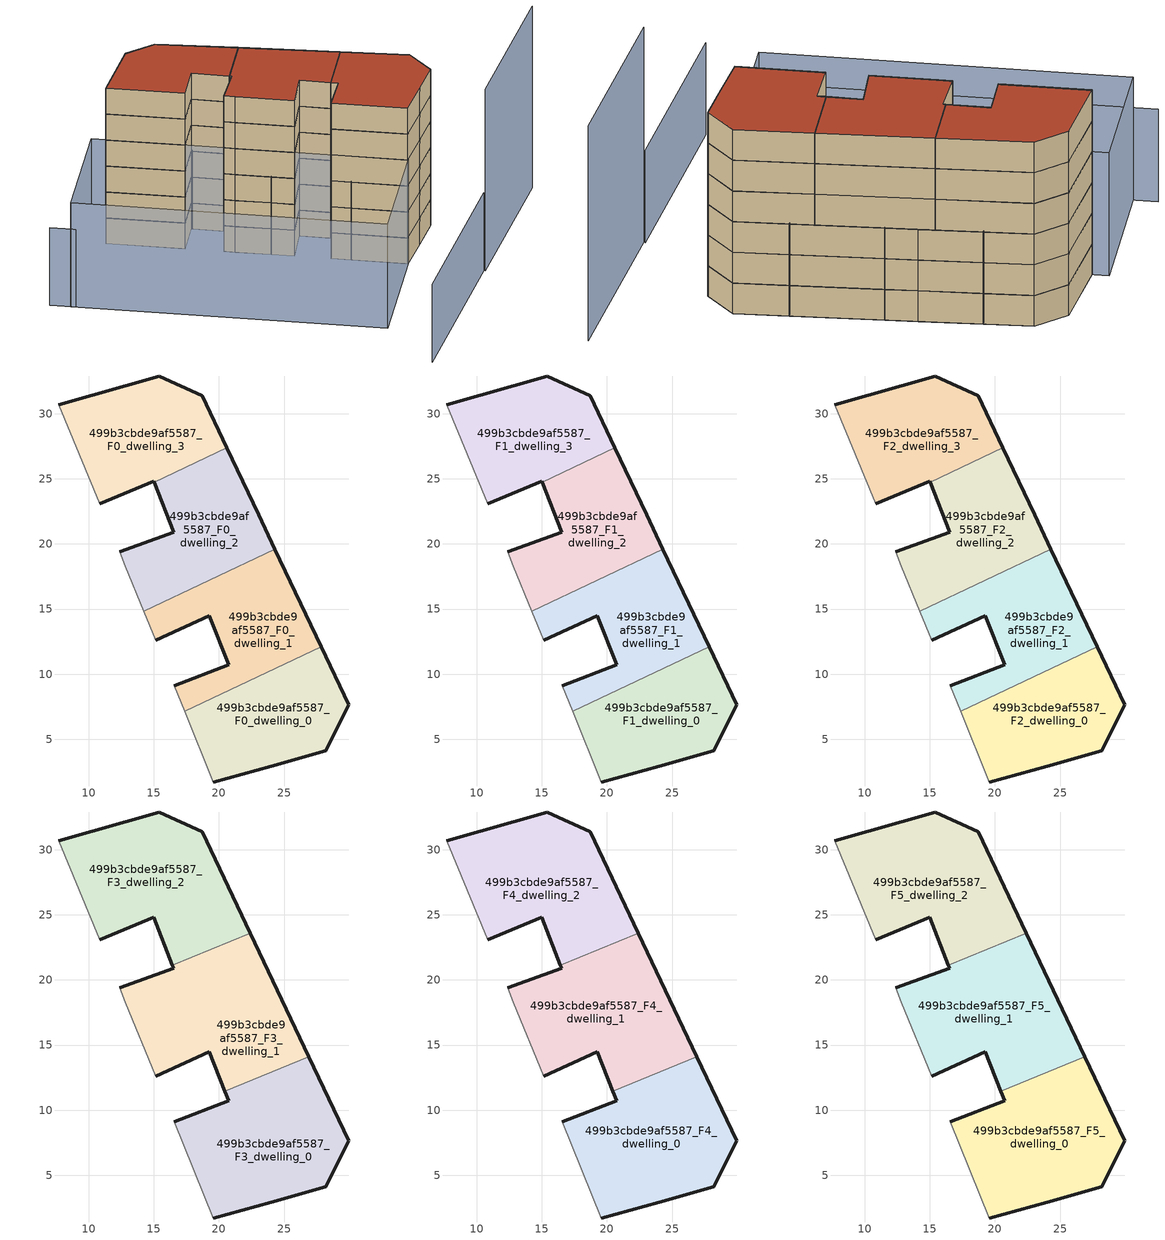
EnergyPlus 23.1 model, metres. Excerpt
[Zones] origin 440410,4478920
499b3cbde9af5587_F0_dwelling_0
 floor ground (EU_floor_Construction): 28.2,4.11 29.96,7.64 27.85,12.11 17.37,7.15 19.59,1.72 24.01,2.92 z0
 wall outside (EU_wall_Construction): 27.85,12.11 29.96,7.64 28.2,4.11 24.01,2.92 19.59,1.72 z0:3
 wall adiabatic (EU_wall_Construction): 19.59,1.72 17.37,7.15 z0:3
 wall to 499b3cbde9af5587_F0_dwelling_1 (EU_wall_Construction): 17.37,7.15 27.85,12.11 z0:3
499b3cbde9af5587_F0_dwelling_1
 floor ground (EU_floor_Construction): 27.85,12.11 24.3,19.59 14.22,14.83 15.14,12.6 19.25,14.48 20.76,10.73 16.57,9.12 17.37,7.15 z0
 wall outside (EU_wall_Construction): 24.3,19.59 27.85,12.11 / 16.57,9.12 20.76,10.73 19.25,14.48 15.14,12.6 z0:3
 wall adiabatic (EU_wall_Construction): 15.14,12.6 14.22,14.83 / 17.37,7.15 16.57,9.12 z0:3
 wall to 499b3cbde9af5587_F0_dwelling_2 (EU_wall_Construction): 14.22,14.83 24.3,19.59 z0:3
499b3cbde9af5587_F0_dwelling_2
 floor ground (EU_floor_Construction): 24.3,19.59 23.05,22.25 20.61,27.37 15.02,24.72 16.52,20.91 12.38,19.4 12.8,18.27 14.22,14.83 z0
 wall outside (EU_wall_Construction): 20.61,27.37 23.05,22.25 24.3,19.59 / 12.38,19.4 16.52,20.91 15.02,24.72 z0:3
 wall adiabatic (EU_wall_Construction): 14.22,14.83 12.8,18.27 12.38,19.4 z0:3
 wall to 499b3cbde9af5587_F0_dwelling_3 (EU_wall_Construction): 15.02,24.72 20.61,27.37 z0:3
499b3cbde9af5587_F0_dwelling_3
 floor ground (EU_floor_Construction): 20.61,27.37 18.71,31.37 15.41,32.89 7.72,30.69 10.87,23.09 14.99,24.82 15.02,24.72 z0
 wall outside (EU_wall_Construction): 7.72,30.69 15.41,32.89 18.71,31.37 20.61,27.37 / 15.02,24.72 14.99,24.82 10.87,23.09 z0:3
 wall adiabatic (EU_wall_Construction): 10.87,23.09 7.72,30.69 z0:3
499b3cbde9af5587_F1_dwelling_0
 floor to 499b3cbde9af5587_F0_dwelling_0 (EU_floor_Construction): 28.2,4.11 29.96,7.64 27.85,12.11 17.37,7.15 19.58,1.72 24.01,2.92 z3
 wall outside (EU_wall_Construction): 27.85,12.11 29.96,7.64 28.2,4.11 24.01,2.92 19.59,1.72 z3:6
 wall adiabatic (EU_wall_Construction): 19.59,1.72 17.37,7.15 z3:6
 wall to 499b3cbde9af5587_F1_dwelling_1 (EU_wall_Construction): 17.37,7.15 27.85,12.11 z3:6
499b3cbde9af5587_F1_dwelling_1
 floor to 499b3cbde9af5587_F0_dwelling_1 (EU_floor_Construction): 27.85,12.11 24.3,19.59 14.22,14.83 15.14,12.6 19.25,14.48 20.76,10.73 16.57,9.12 17.37,7.15 z3
 wall outside (EU_wall_Construction): 24.3,19.59 27.85,12.11 / 16.57,9.12 20.76,10.73 19.25,14.48 15.14,12.6 z3:6
 wall adiabatic (EU_wall_Construction): 15.14,12.6 14.22,14.83 / 17.37,7.15 16.57,9.12 z3:6
 wall to 499b3cbde9af5587_F1_dwelling_2 (EU_wall_Construction): 14.22,14.83 24.3,19.59 z3:6
499b3cbde9af5587_F1_dwelling_2
 floor to 499b3cbde9af5587_F0_dwelling_2 (EU_floor_Construction): 24.3,19.59 23.05,22.25 20.61,27.37 15.02,24.72 16.52,20.91 12.38,19.4 12.8,18.27 14.22,14.83 z3
 wall outside (EU_wall_Construction): 20.61,27.37 23.05,22.25 24.3,19.59 / 12.38,19.4 16.52,20.91 15.02,24.72 z3:6
 wall adiabatic (EU_wall_Construction): 14.22,14.83 12.8,18.27 12.38,19.4 z3:6
 wall to 499b3cbde9af5587_F1_dwelling_3 (EU_wall_Construction): 15.02,24.72 20.61,27.37 z3:6
499b3cbde9af5587_F1_dwelling_3
 floor to 499b3cbde9af5587_F0_dwelling_3 (EU_floor_Construction): 20.61,27.37 18.71,31.37 15.41,32.89 7.72,30.69 10.87,23.09 14.99,24.82 15.02,24.72 z3
 wall outside (EU_wall_Construction): 7.72,30.69 15.41,32.89 18.71,31.37 20.61,27.37 / 15.02,24.72 14.99,24.82 10.87,23.09 z3:6
 wall adiabatic (EU_wall_Construction): 10.87,23.09 7.72,30.69 z3:6
499b3cbde9af5587_F2_dwelling_0
 floor to 499b3cbde9af5587_F1_dwelling_0 (EU_floor_Construction): 28.2,4.11 29.96,7.64 27.85,12.11 17.37,7.15 19.58,1.72 24.01,2.92 z6
 wall outside (EU_wall_Construction): 27.85,12.11 29.96,7.64 28.2,4.11 24.01,2.92 19.59,1.72 z6:9
 wall adiabatic (EU_wall_Construction): 19.59,1.72 17.37,7.15 z6:9
 wall to 499b3cbde9af5587_F2_dwelling_1 (EU_wall_Construction): 17.37,7.15 27.85,12.11 z6:9
499b3cbde9af5587_F2_dwelling_1
 floor to 499b3cbde9af5587_F1_dwelling_1 (EU_floor_Construction): 27.85,12.11 24.3,19.59 14.22,14.83 15.14,12.6 19.25,14.48 20.76,10.73 16.57,9.12 17.37,7.15 z6
 wall outside (EU_wall_Construction): 24.3,19.59 27.85,12.11 / 16.57,9.12 20.76,10.73 19.25,14.48 15.14,12.6 z6:9
 wall adiabatic (EU_wall_Construction): 15.14,12.6 14.22,14.83 / 17.37,7.15 16.57,9.12 z6:9
 wall to 499b3cbde9af5587_F2_dwelling_2 (EU_wall_Construction): 14.22,14.83 24.3,19.59 z6:9
499b3cbde9af5587_F2_dwelling_2
 floor to 499b3cbde9af5587_F1_dwelling_2 (EU_floor_Construction): 24.3,19.59 23.05,22.25 20.61,27.37 15.02,24.72 16.52,20.91 12.38,19.4 12.8,18.27 14.22,14.83 z6
 wall outside (EU_wall_Construction): 20.61,27.37 23.05,22.25 24.3,19.59 / 12.38,19.4 16.52,20.91 15.02,24.72 z6:9
 wall adiabatic (EU_wall_Construction): 14.22,14.83 12.8,18.27 12.38,19.4 z6:9
 wall to 499b3cbde9af5587_F2_dwelling_3 (EU_wall_Construction): 15.02,24.72 20.61,27.37 z6:9
499b3cbde9af5587_F2_dwelling_3
 floor to 499b3cbde9af5587_F1_dwelling_3 (EU_floor_Construction): 20.61,27.37 18.71,31.37 15.41,32.89 7.72,30.69 10.87,23.09 14.99,24.82 15.02,24.72 z6
 wall outside (EU_wall_Construction): 7.72,30.69 15.41,32.89 18.71,31.37 20.61,27.37 / 15.02,24.72 14.99,24.82 10.87,23.09 z6:9
 wall adiabatic (EU_wall_Construction): 10.87,23.09 7.72,30.69 z6:9
499b3cbde9af5587_F3_dwelling_0
 floor to 499b3cbde9af5587_F2_dwelling_0 (EU_floor_Construction): 28.2,4.11 29.96,7.64 27.85,12.11 17.37,7.15 19.58,1.72 24.01,2.92 z9
 floor to 499b3cbde9af5587_F2_dwelling_1 (EU_floor_Construction): 27.85,12.11 26.91,14.1 20.47,11.46 20.76,10.73 16.57,9.12 17.37,7.15 z9
 wall outside (EU_wall_Construction): 26.91,14.1 29.96,7.64 28.2,4.11 24.01,2.92 19.59,1.72 / 16.57,9.12 20.76,10.73 20.47,11.46 z9:12
 wall adiabatic (EU_wall_Construction): 19.59,1.72 16.57,9.12 z9:12
 wall to 499b3cbde9af5587_F3_dwelling_1 (EU_wall_Construction): 20.47,11.46 26.91,14.1 z9:12
499b3cbde9af5587_F3_dwelling_1
 floor to 499b3cbde9af5587_F2_dwelling_1 (EU_floor_Construction): 26.91,14.1 24.3,19.59 14.22,14.83 15.14,12.6 19.25,14.48 20.47,11.46 z9
 floor to 499b3cbde9af5587_F2_dwelling_2 (EU_floor_Construction): 24.3,19.59 22.54,23.32 22.42,23.57 16.43,21.12 16.52,20.91 12.38,19.4 12.8,18.27 14.22,14.83 z9
 wall outside (EU_wall_Construction): 12.38,19.4 16.52,20.91 16.43,21.12 / 22.42,23.57 26.91,14.1 / 20.47,11.46 19.25,14.48 15.14,12.6 z9:12
 wall adiabatic (EU_wall_Construction): 15.14,12.6 12.8,18.27 12.38,19.4 z9:12
 wall to 499b3cbde9af5587_F3_dwelling_2 (EU_wall_Construction): 16.43,21.12 22.42,23.57 z9:12
499b3cbde9af5587_F3_dwelling_2
 floor to 499b3cbde9af5587_F2_dwelling_2 (EU_floor_Construction): 22.42,23.57 20.61,27.37 15.02,24.72 16.43,21.12 z9
 floor to 499b3cbde9af5587_F2_dwelling_3 (EU_floor_Construction): 20.61,27.37 18.71,31.37 15.41,32.89 7.72,30.69 10.87,23.09 14.99,24.82 15.02,24.72 z9
 wall outside (EU_wall_Construction): 7.72,30.69 15.41,32.89 18.71,31.37 22.42,23.57 / 16.43,21.12 14.99,24.82 10.87,23.09 z9:12
 wall adiabatic (EU_wall_Construction): 10.87,23.09 7.72,30.69 z9:12
499b3cbde9af5587_F4_dwelling_0
 floor to 499b3cbde9af5587_F3_dwelling_0 (EU_floor_Construction): 28.2,4.11 29.96,7.64 26.91,14.1 20.47,11.46 20.76,10.73 16.57,9.12 19.58,1.72 24.01,2.92 z12
 wall outside (EU_wall_Construction): 26.91,14.1 29.96,7.64 28.2,4.11 24.01,2.92 19.59,1.72 / 16.57,9.12 20.76,10.73 20.47,11.46 z12:15
 wall adiabatic (EU_wall_Construction): 19.59,1.72 16.57,9.12 z12:15
 wall to 499b3cbde9af5587_F4_dwelling_1 (EU_wall_Construction): 20.47,11.46 26.91,14.1 z12:15
499b3cbde9af5587_F4_dwelling_1
 floor to 499b3cbde9af5587_F3_dwelling_1 (EU_floor_Construction): 26.91,14.1 22.42,23.57 16.43,21.12 16.52,20.91 12.38,19.4 12.8,18.27 15.14,12.6 19.25,14.48 20.47,11.46 z12
 wall outside (EU_wall_Construction): 12.38,19.4 16.52,20.91 16.43,21.12 / 22.42,23.57 26.91,14.1 / 20.47,11.46 19.25,14.48 15.14,12.6 z12:15
 wall adiabatic (EU_wall_Construction): 15.14,12.6 12.8,18.27 12.38,19.4 z12:15
 wall to 499b3cbde9af5587_F4_dwelling_2 (EU_wall_Construction): 16.43,21.12 22.42,23.57 z12:15
499b3cbde9af5587_F4_dwelling_2
 floor to 499b3cbde9af5587_F3_dwelling_2 (EU_floor_Construction): 22.42,23.57 18.71,31.37 15.41,32.89 7.72,30.69 10.87,23.09 14.99,24.82 16.43,21.12 z12
 wall outside (EU_wall_Construction): 7.72,30.69 15.41,32.89 18.71,31.37 22.42,23.57 / 16.43,21.12 14.99,24.82 10.87,23.09 z12:15
 wall adiabatic (EU_wall_Construction): 10.87,23.09 7.72,30.69 z12:15
499b3cbde9af5587_F5_dwelling_0
 floor to 499b3cbde9af5587_F4_dwelling_0 (EU_floor_Construction): 28.2,4.11 29.96,7.64 26.91,14.1 20.47,11.46 20.76,10.73 16.57,9.12 19.58,1.72 24.01,2.92 z15
 wall outside (EU_wall_Construction): 26.91,14.1 29.96,7.64 28.2,4.11 24.01,2.92 19.59,1.72 / 16.57,9.12 20.76,10.73 20.47,11.46 z15:18
 wall adiabatic (EU_wall_Construction): 19.59,1.72 16.57,9.12 z15:18
 wall to 499b3cbde9af5587_F5_dwelling_1 (EU_wall_Construction): 20.47,11.46 26.91,14.1 z15:18
 roof outside (EU_roof_Construction): 26.91,14.1 29.96,7.64 28.2,4.11 24.01,2.92 19.59,1.72 16.57,9.12 20.76,10.73 20.47,11.46 z18
499b3cbde9af5587_F5_dwelling_1
 floor to 499b3cbde9af5587_F4_dwelling_1 (EU_floor_Construction): 26.91,14.1 22.42,23.57 16.43,21.12 16.52,20.91 12.38,19.4 12.8,18.27 15.14,12.6 19.25,14.48 20.47,11.46 z15
 wall outside (EU_wall_Construction): 12.38,19.4 16.52,20.91 16.43,21.12 / 22.42,23.57 26.91,14.1 / 20.47,11.46 19.25,14.48 15.14,12.6 z15:18
 wall adiabatic (EU_wall_Construction): 15.14,12.6 12.8,18.27 12.38,19.4 z15:18
 wall to 499b3cbde9af5587_F5_dwelling_2 (EU_wall_Construction): 16.43,21.12 22.42,23.57 z15:18
 roof outside (EU_roof_Construction): 22.42,23.57 26.91,14.1 20.47,11.46 19.25,14.48 15.14,12.6 12.8,18.27 12.38,19.4 16.52,20.91 16.43,21.12 z18
499b3cbde9af5587_F5_dwelling_2
 floor to 499b3cbde9af5587_F4_dwelling_2 (EU_floor_Construction): 22.42,23.57 18.71,31.37 15.41,32.89 7.72,30.69 10.87,23.09 14.99,24.82 16.43,21.12 z15
 wall outside (EU_wall_Construction): 7.72,30.69 15.41,32.89 18.71,31.37 22.42,23.57 / 16.43,21.12 14.99,24.82 10.87,23.09 z15:18
 wall adiabatic (EU_wall_Construction): 10.87,23.09 7.72,30.69 z15:18
 roof outside (EU_roof_Construction): 18.71,31.37 22.42,23.57 16.43,21.12 14.99,24.82 10.87,23.09 7.72,30.69 15.41,32.89 z18
shading: 2.06,-11.49 22.25,-5.72 / -6.98,28.67 5.66,-2.19 z0:9; 22.27,-5.86 40.67,-0.62 z0:21; 6.26,-3.72 -6.16,26.67 / -6.16,26.67 7.18,32.12 / 7.18,32.12 19.6,1.73 / 19.6,1.73 6.26,-3.72 z0:12
[Building]
EU S2 Campaign: North Axis=0; Terrain=City; Solar Distribution=FullExterior
[Site:Location]
Madrid: Latitude=40.5; Longitude=-3.5; Time Zone=1; Elevation=609
[SizingPeriod:WeatherFileDays]
AnnualSizingPeriod: Begin Month=1; Begin Day of Month=1; End Month=12; End Day of Month=31; Day of Week for Start Day=Monday; Use Weather File Daylight Saving Period=No; Use Weather File Rain and Snow Indicators=No
[MATERIAL]
EU_InternalMass_Material: Roughness=MediumRough; Thickness=0.1; Conductivity=1; Density=1800; Specific Heat=900; Thermal Absorptance=0.9; Solar Absorptance=0.7; Visible Absorptance=0.7
[MATERIAL:NOMASS] Roughness=MediumRough; Thermal Absorptance=0.9; Solar Absorptance=0.7; Visible Absorptance=0.7
Name | Thermal Resistance
EU_wall_NoMass | 0.609216
EU_roof_NoMass | 0.513268
EU_floor_NoMass | 0.568163
[CONSTRUCTION]
EU_wall_Construction: EU_wall_NoMass
EU_roof_Construction: EU_roof_NoMass
EU_floor_Construction: EU_floor_NoMass
EU_InternalMass_Construction: EU_InternalMass_Material
[ZONE] Type=1; Multiplier=1; Ceiling Height=autocalculate; Floor Area=autocalculate; Part of Total Floor Area=Yes
Name | Volume
499b3cbde9af5587_F0_dwelling_0; 499b3cbde9af5587_F1_dwelling_0; 499b3cbde9af5587_F2_dwelling_0 | 229.842
499b3cbde9af5587_F3_dwelling_0; 499b3cbde9af5587_F4_dwelling_0; 499b3cbde9af5587_F5_dwelling_0 | 306.434
499b3cbde9af5587_F0_dwelling_1; 499b3cbde9af5587_F1_dwelling_1; 499b3cbde9af5587_F2_dwelling_1; 499b3cbde9af5587_F0_dwelling_3; 499b3cbde9af5587_F1_dwelling_3; 499b3cbde9af5587_F2_dwelling_3 | 229.824
499b3cbde9af5587_F3_dwelling_1 | 306.397
499b3cbde9af5587_F4_dwelling_1; 499b3cbde9af5587_F5_dwelling_1 | 306.4
499b3cbde9af5587_F0_dwelling_2; 499b3cbde9af5587_F1_dwelling_2; 499b3cbde9af5587_F2_dwelling_2 | 229.819
499b3cbde9af5587_F3_dwelling_2 | 306.433
499b3cbde9af5587_F4_dwelling_2; 499b3cbde9af5587_F5_dwelling_2 | 306.447
[INTERNALMASS] Construction=EU_InternalMass_Construction
Name | Zone or ZoneList | Surface Area
499b3cbde9af5587_F0_dwelling_0_EU_InternalMass | 499b3cbde9af5587_F0_dwelling_0 | 76.6137
499b3cbde9af5587_F0_dwelling_1_EU_InternalMass | 499b3cbde9af5587_F0_dwelling_1 | 76.6083
499b3cbde9af5587_F0_dwelling_2_EU_InternalMass | 499b3cbde9af5587_F0_dwelling_2 | 76.6063
499b3cbde9af5587_F0_dwelling_3_EU_InternalMass | 499b3cbde9af5587_F0_dwelling_3 | 76.6081
499b3cbde9af5587_F1_dwelling_0_EU_InternalMass | 499b3cbde9af5587_F1_dwelling_0 | 76.6137
499b3cbde9af5587_F1_dwelling_1_EU_InternalMass | 499b3cbde9af5587_F1_dwelling_1 | 76.6083
499b3cbde9af5587_F1_dwelling_2_EU_InternalMass | 499b3cbde9af5587_F1_dwelling_2 | 76.6063
499b3cbde9af5587_F1_dwelling_3_EU_InternalMass | 499b3cbde9af5587_F1_dwelling_3 | 76.6081
499b3cbde9af5587_F2_dwelling_0_EU_InternalMass | 499b3cbde9af5587_F2_dwelling_0 | 76.6137
499b3cbde9af5587_F2_dwelling_1_EU_InternalMass | 499b3cbde9af5587_F2_dwelling_1 | 76.6083
499b3cbde9af5587_F2_dwelling_2_EU_InternalMass | 499b3cbde9af5587_F2_dwelling_2 | 76.6063
499b3cbde9af5587_F2_dwelling_3_EU_InternalMass | 499b3cbde9af5587_F2_dwelling_3 | 76.6081
499b3cbde9af5587_F3_dwelling_0_EU_InternalMass | 499b3cbde9af5587_F3_dwelling_0 | 102.145
499b3cbde9af5587_F3_dwelling_1_EU_InternalMass | 499b3cbde9af5587_F3_dwelling_1 | 102.145
499b3cbde9af5587_F3_dwelling_2_EU_InternalMass | 499b3cbde9af5587_F3_dwelling_2 | 102.149
499b3cbde9af5587_F4_dwelling_0_EU_InternalMass | 499b3cbde9af5587_F4_dwelling_0 | 102.145
499b3cbde9af5587_F4_dwelling_1_EU_InternalMass | 499b3cbde9af5587_F4_dwelling_1 | 102.145
499b3cbde9af5587_F4_dwelling_2_EU_InternalMass | 499b3cbde9af5587_F4_dwelling_2 | 102.149
499b3cbde9af5587_F5_dwelling_0_EU_InternalMass | 499b3cbde9af5587_F5_dwelling_0 | 102.145
499b3cbde9af5587_F5_dwelling_1_EU_InternalMass | 499b3cbde9af5587_F5_dwelling_1 | 102.145
499b3cbde9af5587_F5_dwelling_2_EU_InternalMass | 499b3cbde9af5587_F5_dwelling_2 | 102.149
[OTHEREQUIPMENT] Fuel Type=Electricity; Design Level Calculation Method=Watts/Area; Power per Zone Floor Area=1; Fraction Latent=0; Fraction Radiant=0; Fraction Lost=0; Carbon Dioxide Generation Rate=0; EndUse Subcategory=EU_Step8_InternalGains
Name | Zone or ZoneList or Space or SpaceList | Schedule
EU_Step8_InternalGain_499b3cbde9af5587_F0_dwelling_0_f000 | 499b3cbde9af5587_F0_dwelling_0 | EU_Step8_GainSchedule_499b3cbde9af5587_F0_dwelling_0_f000
EU_Step8_InternalGain_499b3cbde9af5587_F0_dwelling_1_f000 | 499b3cbde9af5587_F0_dwelling_1 | EU_Step8_GainSchedule_499b3cbde9af5587_F0_dwelling_1_f000
EU_Step8_InternalGain_499b3cbde9af5587_F0_dwelling_2_f000 | 499b3cbde9af5587_F0_dwelling_2 | EU_Step8_GainSchedule_499b3cbde9af5587_F0_dwelling_2_f000
EU_Step8_InternalGain_499b3cbde9af5587_F0_dwelling_3_f000 | 499b3cbde9af5587_F0_dwelling_3 | EU_Step8_GainSchedule_499b3cbde9af5587_F0_dwelling_3_f000
EU_Step8_InternalGain_499b3cbde9af5587_F1_dwelling_0_f000 | 499b3cbde9af5587_F1_dwelling_0 | EU_Step8_GainSchedule_499b3cbde9af5587_F1_dwelling_0_f000
EU_Step8_InternalGain_499b3cbde9af5587_F1_dwelling_1_f000 | 499b3cbde9af5587_F1_dwelling_1 | EU_Step8_GainSchedule_499b3cbde9af5587_F1_dwelling_1_f000
EU_Step8_InternalGain_499b3cbde9af5587_F1_dwelling_2_f000 | 499b3cbde9af5587_F1_dwelling_2 | EU_Step8_GainSchedule_499b3cbde9af5587_F1_dwelling_2_f000
EU_Step8_InternalGain_499b3cbde9af5587_F1_dwelling_3_f000 | 499b3cbde9af5587_F1_dwelling_3 | EU_Step8_GainSchedule_499b3cbde9af5587_F1_dwelling_3_f000
EU_Step8_InternalGain_499b3cbde9af5587_F2_dwelling_0_f000 | 499b3cbde9af5587_F2_dwelling_0 | EU_Step8_GainSchedule_499b3cbde9af5587_F2_dwelling_0_f000
EU_Step8_InternalGain_499b3cbde9af5587_F2_dwelling_1_f000 | 499b3cbde9af5587_F2_dwelling_1 | EU_Step8_GainSchedule_499b3cbde9af5587_F2_dwelling_1_f000
EU_Step8_InternalGain_499b3cbde9af5587_F2_dwelling_2_f000 | 499b3cbde9af5587_F2_dwelling_2 | EU_Step8_GainSchedule_499b3cbde9af5587_F2_dwelling_2_f000
EU_Step8_InternalGain_499b3cbde9af5587_F2_dwelling_3_f000 | 499b3cbde9af5587_F2_dwelling_3 | EU_Step8_GainSchedule_499b3cbde9af5587_F2_dwelling_3_f000
EU_Step8_InternalGain_499b3cbde9af5587_F3_dwelling_0_f000 | 499b3cbde9af5587_F3_dwelling_0 | EU_Step8_GainSchedule_499b3cbde9af5587_F3_dwelling_0_f000
EU_Step8_InternalGain_499b3cbde9af5587_F3_dwelling_1_f000 | 499b3cbde9af5587_F3_dwelling_1 | EU_Step8_GainSchedule_499b3cbde9af5587_F3_dwelling_1_f000
EU_Step8_InternalGain_499b3cbde9af5587_F3_dwelling_2_f000 | 499b3cbde9af5587_F3_dwelling_2 | EU_Step8_GainSchedule_499b3cbde9af5587_F3_dwelling_2_f000
EU_Step8_InternalGain_499b3cbde9af5587_F4_dwelling_0_f000 | 499b3cbde9af5587_F4_dwelling_0 | EU_Step8_GainSchedule_499b3cbde9af5587_F4_dwelling_0_f000
EU_Step8_InternalGain_499b3cbde9af5587_F4_dwelling_1_f000 | 499b3cbde9af5587_F4_dwelling_1 | EU_Step8_GainSchedule_499b3cbde9af5587_F4_dwelling_1_f000
EU_Step8_InternalGain_499b3cbde9af5587_F4_dwelling_2_f000 | 499b3cbde9af5587_F4_dwelling_2 | EU_Step8_GainSchedule_499b3cbde9af5587_F4_dwelling_2_f000
EU_Step8_InternalGain_499b3cbde9af5587_F5_dwelling_0_f000 | 499b3cbde9af5587_F5_dwelling_0 | EU_Step8_GainSchedule_499b3cbde9af5587_F5_dwelling_0_f000
EU_Step8_InternalGain_499b3cbde9af5587_F5_dwelling_1_f000 | 499b3cbde9af5587_F5_dwelling_1 | EU_Step8_GainSchedule_499b3cbde9af5587_F5_dwelling_1_f000
EU_Step8_InternalGain_499b3cbde9af5587_F5_dwelling_2_f000 | 499b3cbde9af5587_F5_dwelling_2 | EU_Step8_GainSchedule_499b3cbde9af5587_F5_dwelling_2_f000
[ZONEVENTILATION:DESIGNFLOWRATE] Schedule=EU_AlwaysOn; Design Flow Rate Calculation Method=AirChanges/Hour; Air Changes per Hour=0.752966; Ventilation Type=Natural; Fan Pressure Rise=0; Fan Total Efficiency=1; Constant Term Coefficient=1; Temperature Term Coefficient=0; Velocity Term Coefficient=0; Velocity Squared Term Coefficient=0; Minimum Indoor Temperature=-100; Maximum Indoor Temperature=100; Delta Temperature=-100; Minimum Outdoor Temperature=-100; Maximum Outdoor Temperature=100; Maximum Wind Speed=40
Name | Zone or ZoneList or Space or SpaceList
EU_ConstantAir_499b3cbde9af5587_F0_dwelling_0 | 499b3cbde9af5587_F0_dwelling_0
EU_ConstantAir_499b3cbde9af5587_F0_dwelling_1 | 499b3cbde9af5587_F0_dwelling_1
EU_ConstantAir_499b3cbde9af5587_F0_dwelling_2 | 499b3cbde9af5587_F0_dwelling_2
EU_ConstantAir_499b3cbde9af5587_F0_dwelling_3 | 499b3cbde9af5587_F0_dwelling_3
EU_ConstantAir_499b3cbde9af5587_F1_dwelling_0 | 499b3cbde9af5587_F1_dwelling_0
EU_ConstantAir_499b3cbde9af5587_F1_dwelling_1 | 499b3cbde9af5587_F1_dwelling_1
EU_ConstantAir_499b3cbde9af5587_F1_dwelling_2 | 499b3cbde9af5587_F1_dwelling_2
EU_ConstantAir_499b3cbde9af5587_F1_dwelling_3 | 499b3cbde9af5587_F1_dwelling_3
EU_ConstantAir_499b3cbde9af5587_F2_dwelling_0 | 499b3cbde9af5587_F2_dwelling_0
EU_ConstantAir_499b3cbde9af5587_F2_dwelling_1 | 499b3cbde9af5587_F2_dwelling_1
EU_ConstantAir_499b3cbde9af5587_F2_dwelling_2 | 499b3cbde9af5587_F2_dwelling_2
EU_ConstantAir_499b3cbde9af5587_F2_dwelling_3 | 499b3cbde9af5587_F2_dwelling_3
EU_ConstantAir_499b3cbde9af5587_F3_dwelling_0 | 499b3cbde9af5587_F3_dwelling_0
EU_ConstantAir_499b3cbde9af5587_F3_dwelling_1 | 499b3cbde9af5587_F3_dwelling_1
EU_ConstantAir_499b3cbde9af5587_F3_dwelling_2 | 499b3cbde9af5587_F3_dwelling_2
EU_ConstantAir_499b3cbde9af5587_F4_dwelling_0 | 499b3cbde9af5587_F4_dwelling_0
EU_ConstantAir_499b3cbde9af5587_F4_dwelling_1 | 499b3cbde9af5587_F4_dwelling_1
EU_ConstantAir_499b3cbde9af5587_F4_dwelling_2 | 499b3cbde9af5587_F4_dwelling_2
EU_ConstantAir_499b3cbde9af5587_F5_dwelling_0 | 499b3cbde9af5587_F5_dwelling_0
EU_ConstantAir_499b3cbde9af5587_F5_dwelling_1 | 499b3cbde9af5587_F5_dwelling_1
EU_ConstantAir_499b3cbde9af5587_F5_dwelling_2 | 499b3cbde9af5587_F5_dwelling_2
[HVACTEMPLATE:THERMOSTAT] Constant Heating Setpoint=20; Constant Cooling Setpoint=50
EU_HeatOnly_499b3cbde9af5587_F0_dwelling_0; EU_HeatOnly_499b3cbde9af5587_F0_dwelling_1; EU_HeatOnly_499b3cbde9af5587_F0_dwelling_2; EU_HeatOnly_499b3cbde9af5587_F0_dwelling_3; EU_HeatOnly_499b3cbde9af5587_F1_dwelling_0; EU_HeatOnly_499b3cbde9af5587_F1_dwelling_1; EU_HeatOnly_499b3cbde9af5587_F1_dwelling_2; EU_HeatOnly_499b3cbde9af5587_F1_dwelling_3; EU_HeatOnly_499b3cbde9af5587_F2_dwelling_0; EU_HeatOnly_499b3cbde9af5587_F2_dwelling_1; EU_HeatOnly_499b3cbde9af5587_F2_dwelling_2; EU_HeatOnly_499b3cbde9af5587_F2_dwelling_3; EU_HeatOnly_499b3cbde9af5587_F3_dwelling_0; EU_HeatOnly_499b3cbde9af5587_F3_dwelling_1; EU_HeatOnly_499b3cbde9af5587_F3_dwelling_2; EU_HeatOnly_499b3cbde9af5587_F4_dwelling_0; EU_HeatOnly_499b3cbde9af5587_F4_dwelling_1; EU_HeatOnly_499b3cbde9af5587_F4_dwelling_2; EU_HeatOnly_499b3cbde9af5587_F5_dwelling_0; EU_HeatOnly_499b3cbde9af5587_F5_dwelling_1; EU_HeatOnly_499b3cbde9af5587_F5_dwelling_2
[HVACTEMPLATE:ZONE:IDEALLOADSAIRSYSTEM] System Availability Schedule=EU_AlwaysOn; Maximum Heating Supply Air Temperature=50; Minimum Cooling Supply Air Temperature=13; Maximum Heating Supply Air Humidity Ratio=0.0156; Minimum Cooling Supply Air Humidity Ratio=0.0077; Heating Limit=NoLimit; Cooling Limit=NoLimit; Heating Availability Schedule=EU_AlwaysOn; Cooling Availability Schedule=EU_CoolingOff; Dehumidification Control Type=ConstantSensibleHeatRatio; Cooling Sensible Heat Ratio=0.7; Dehumidification Setpoint=60; Humidification Control Type=None; Humidification Setpoint=30; Outdoor Air Method=None; Outdoor Air Flow Rate per Person=0.00944; Outdoor Air Flow Rate per Zone Floor Area=0; Outdoor Air Flow Rate per Zone=0; Demand Controlled Ventilation Type=None; Outdoor Air Economizer Type=NoEconomizer; Heat Recovery Type=None; Sensible Heat Recovery Effectiveness=0.7; Latent Heat Recovery Effectiveness=0.65
Name | Template Thermostat
499b3cbde9af5587_F0_dwelling_0 | EU_HeatOnly_499b3cbde9af5587_F0_dwelling_0
499b3cbde9af5587_F0_dwelling_1 | EU_HeatOnly_499b3cbde9af5587_F0_dwelling_1
499b3cbde9af5587_F0_dwelling_2 | EU_HeatOnly_499b3cbde9af5587_F0_dwelling_2
499b3cbde9af5587_F0_dwelling_3 | EU_HeatOnly_499b3cbde9af5587_F0_dwelling_3
499b3cbde9af5587_F1_dwelling_0 | EU_HeatOnly_499b3cbde9af5587_F1_dwelling_0
499b3cbde9af5587_F1_dwelling_1 | EU_HeatOnly_499b3cbde9af5587_F1_dwelling_1
499b3cbde9af5587_F1_dwelling_2 | EU_HeatOnly_499b3cbde9af5587_F1_dwelling_2
499b3cbde9af5587_F1_dwelling_3 | EU_HeatOnly_499b3cbde9af5587_F1_dwelling_3
499b3cbde9af5587_F2_dwelling_0 | EU_HeatOnly_499b3cbde9af5587_F2_dwelling_0
499b3cbde9af5587_F2_dwelling_1 | EU_HeatOnly_499b3cbde9af5587_F2_dwelling_1
499b3cbde9af5587_F2_dwelling_2 | EU_HeatOnly_499b3cbde9af5587_F2_dwelling_2
499b3cbde9af5587_F2_dwelling_3 | EU_HeatOnly_499b3cbde9af5587_F2_dwelling_3
499b3cbde9af5587_F3_dwelling_0 | EU_HeatOnly_499b3cbde9af5587_F3_dwelling_0
499b3cbde9af5587_F3_dwelling_1 | EU_HeatOnly_499b3cbde9af5587_F3_dwelling_1
499b3cbde9af5587_F3_dwelling_2 | EU_HeatOnly_499b3cbde9af5587_F3_dwelling_2
499b3cbde9af5587_F4_dwelling_0 | EU_HeatOnly_499b3cbde9af5587_F4_dwelling_0
499b3cbde9af5587_F4_dwelling_1 | EU_HeatOnly_499b3cbde9af5587_F4_dwelling_1
499b3cbde9af5587_F4_dwelling_2 | EU_HeatOnly_499b3cbde9af5587_F4_dwelling_2
499b3cbde9af5587_F5_dwelling_0 | EU_HeatOnly_499b3cbde9af5587_F5_dwelling_0
499b3cbde9af5587_F5_dwelling_1 | EU_HeatOnly_499b3cbde9af5587_F5_dwelling_1
499b3cbde9af5587_F5_dwelling_2 | EU_HeatOnly_499b3cbde9af5587_F5_dwelling_2
[SIZING:ZONE] Zone Cooling Design Supply Air Temperature Input Method=SupplyAirTemperature; Zone Cooling Design Supply Air Temperature=13; Zone Heating Design Supply Air Temperature Input Method=SupplyAirTemperature; Zone Heating Design Supply Air Temperature=50; Zone Cooling Design Supply Air Humidity Ratio=0.008; Zone Heating Design Supply Air Humidity Ratio=0.008; Cooling Design Air Flow Method=DesignDay; Cooling Design Air Flow Rate=0; Cooling Minimum Air Flow per Zone Floor Area=0.000762; Cooling Minimum Air Flow=0; Cooling Minimum Air Flow Fraction=0.2; Heating Design Air Flow Method=DesignDay; Heating Design Air Flow Rate=0; Heating Maximum Air Flow per Zone Floor Area=0.002032; Heating Maximum Air Flow=0.141576; Heating Maximum Air Flow Fraction=0.3; Account for Dedicated Outdoor Air System=No; Dedicated Outdoor Air System Control Strategy=NeutralSupplyAir; Dedicated Outdoor Air Low Setpoint Temperature for Design=autosize; Dedicated Outdoor Air High Setpoint Temperature for Design=autosize; Zone Load Sizing Method=Sensible Load Only No Latent Load; Zone Latent Cooling Design Supply Air Humidity Ratio Input Method=HumidityRatioDifference; Zone Cooling Design Supply Air Humidity Ratio Difference=0.005; Zone Latent Heating Design Supply Air Humidity Ratio Input Method=HumidityRatioDifference; Zone Humidification Design Supply Air Humidity Ratio Difference=0.005
499b3cbde9af5587_F0_dwelling_0; 499b3cbde9af5587_F0_dwelling_1; 499b3cbde9af5587_F0_dwelling_2; 499b3cbde9af5587_F0_dwelling_3; 499b3cbde9af5587_F1_dwelling_0; 499b3cbde9af5587_F1_dwelling_1; 499b3cbde9af5587_F1_dwelling_2; 499b3cbde9af5587_F1_dwelling_3; 499b3cbde9af5587_F2_dwelling_0; 499b3cbde9af5587_F2_dwelling_1; 499b3cbde9af5587_F2_dwelling_2; 499b3cbde9af5587_F2_dwelling_3; 499b3cbde9af5587_F3_dwelling_0; 499b3cbde9af5587_F3_dwelling_1; 499b3cbde9af5587_F3_dwelling_2; 499b3cbde9af5587_F4_dwelling_0; 499b3cbde9af5587_F4_dwelling_1; 499b3cbde9af5587_F4_dwelling_2; 499b3cbde9af5587_F5_dwelling_0; 499b3cbde9af5587_F5_dwelling_1; 499b3cbde9af5587_F5_dwelling_2
[SCHEDULE:CONSTANT]
Name | Hourly Value
EU_AlwaysOn | 1
EU_CoolingOff | 0
[SCHEDULE:FILE] Column Number=1; Rows to Skip at Top=0; Number of Hours of Data=8760; Column Separator=Comma; Interpolate to Timestep=No; Minutes per Item=60; Adjust Schedule for Daylight Savings=Yes
Name | File
EU_Step8_GainSchedule_499b3cbde9af5587_F0_dwelling_0_f000 | ../../schedules/499b3cbde9af5587/499b3cbde9af5587_F0_dwelling_0_f000_gain.csv
EU_Step8_GainSchedule_499b3cbde9af5587_F0_dwelling_1_f000 | ../../schedules/499b3cbde9af5587/499b3cbde9af5587_F0_dwelling_1_f000_gain.csv
EU_Step8_GainSchedule_499b3cbde9af5587_F0_dwelling_2_f000 | ../../schedules/499b3cbde9af5587/499b3cbde9af5587_F0_dwelling_2_f000_gain.csv
EU_Step8_GainSchedule_499b3cbde9af5587_F0_dwelling_3_f000 | ../../schedules/499b3cbde9af5587/499b3cbde9af5587_F0_dwelling_3_f000_gain.csv
EU_Step8_GainSchedule_499b3cbde9af5587_F1_dwelling_0_f000 | ../../schedules/499b3cbde9af5587/499b3cbde9af5587_F1_dwelling_0_f000_gain.csv
EU_Step8_GainSchedule_499b3cbde9af5587_F1_dwelling_1_f000 | ../../schedules/499b3cbde9af5587/499b3cbde9af5587_F1_dwelling_1_f000_gain.csv
EU_Step8_GainSchedule_499b3cbde9af5587_F1_dwelling_2_f000 | ../../schedules/499b3cbde9af5587/499b3cbde9af5587_F1_dwelling_2_f000_gain.csv
EU_Step8_GainSchedule_499b3cbde9af5587_F1_dwelling_3_f000 | ../../schedules/499b3cbde9af5587/499b3cbde9af5587_F1_dwelling_3_f000_gain.csv
EU_Step8_GainSchedule_499b3cbde9af5587_F2_dwelling_0_f000 | ../../schedules/499b3cbde9af5587/499b3cbde9af5587_F2_dwelling_0_f000_gain.csv
EU_Step8_GainSchedule_499b3cbde9af5587_F2_dwelling_1_f000 | ../../schedules/499b3cbde9af5587/499b3cbde9af5587_F2_dwelling_1_f000_gain.csv
EU_Step8_GainSchedule_499b3cbde9af5587_F2_dwelling_2_f000 | ../../schedules/499b3cbde9af5587/499b3cbde9af5587_F2_dwelling_2_f000_gain.csv
EU_Step8_GainSchedule_499b3cbde9af5587_F2_dwelling_3_f000 | ../../schedules/499b3cbde9af5587/499b3cbde9af5587_F2_dwelling_3_f000_gain.csv
EU_Step8_GainSchedule_499b3cbde9af5587_F3_dwelling_0_f000 | ../../schedules/499b3cbde9af5587/499b3cbde9af5587_F3_dwelling_0_f000_gain.csv
EU_Step8_GainSchedule_499b3cbde9af5587_F3_dwelling_1_f000 | ../../schedules/499b3cbde9af5587/499b3cbde9af5587_F3_dwelling_1_f000_gain.csv
EU_Step8_GainSchedule_499b3cbde9af5587_F3_dwelling_2_f000 | ../../schedules/499b3cbde9af5587/499b3cbde9af5587_F3_dwelling_2_f000_gain.csv
EU_Step8_GainSchedule_499b3cbde9af5587_F4_dwelling_0_f000 | ../../schedules/499b3cbde9af5587/499b3cbde9af5587_F4_dwelling_0_f000_gain.csv
EU_Step8_GainSchedule_499b3cbde9af5587_F4_dwelling_1_f000 | ../../schedules/499b3cbde9af5587/499b3cbde9af5587_F4_dwelling_1_f000_gain.csv
EU_Step8_GainSchedule_499b3cbde9af5587_F4_dwelling_2_f000 | ../../schedules/499b3cbde9af5587/499b3cbde9af5587_F4_dwelling_2_f000_gain.csv
EU_Step8_GainSchedule_499b3cbde9af5587_F5_dwelling_0_f000 | ../../schedules/499b3cbde9af5587/499b3cbde9af5587_F5_dwelling_0_f000_gain.csv
EU_Step8_GainSchedule_499b3cbde9af5587_F5_dwelling_1_f000 | ../../schedules/499b3cbde9af5587/499b3cbde9af5587_F5_dwelling_1_f000_gain.csv
EU_Step8_GainSchedule_499b3cbde9af5587_F5_dwelling_2_f000 | ../../schedules/499b3cbde9af5587/499b3cbde9af5587_F5_dwelling_2_f000_gain.csv
